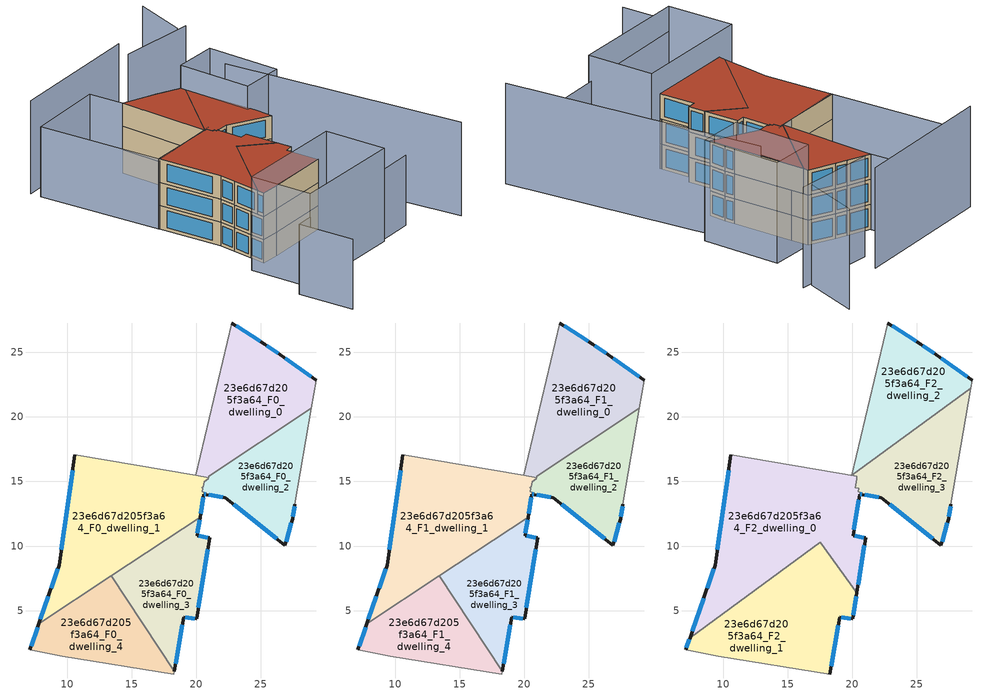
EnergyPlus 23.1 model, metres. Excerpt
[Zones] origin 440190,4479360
23e6d67d205f3a64_F0_dwelling_0
 floor ground (EU_floor_Construction): 26.5,24.82 29.28,22.84 28.91,20.66 20.98,15.41 20.96,15.31 19.98,15.47 22.75,27.27 25.29,25.62 z0
 wall outside (EU_wall_Construction): 29.28,22.84 26.5,24.82 25.29,25.62 22.75,27.27 z0:3
 wall to 23e6d67d205f3a64_F0_dwelling_1 (EU_wall_Construction): 19.98,15.47 20.96,15.31 z0:3
 wall adiabatic (EU_wall_Construction): 22.75,27.27 19.98,15.47 / 28.91,20.66 29.28,22.84 / 20.96,15.31 20.98,15.41 z0:3
 wall to 23e6d67d205f3a64_F0_dwelling_2 (EU_wall_Construction): 20.98,15.41 28.91,20.66 z0:3
 window (EU_Window_Construction): 24.94,25.85 23.1,27.04 / 26.34,24.93 25.46,25.51 / 28.89,23.11 26.89,24.55 z0.42:2.58
23e6d67d205f3a64_F0_dwelling_1
 floor ground (EU_floor_Construction): 20.96,15.31 20.94,15.21 20.6,14.98 20.53,14.58 20.42,14.5 20.52,14.48 20.47,14.18 20.77,14.14 20.74,13.99 20.59,14.01 20.3,12.25 7.81,3.97 8.66,6.45 9.37,8.53 10.6,17.07 z0
 wall outside (EU_wall_Construction): 20.3,12.25 20.59,14.01 20.74,13.99 / 10.6,17.07 9.37,8.53 8.66,6.45 7.81,3.97 z0:3
 wall adiabatic (EU_wall_Construction): 19.97,15.47 10.6,17.07 / 20.94,15.21 20.96,15.3 z0:3
 wall to 23e6d67d205f3a64_F0_dwelling_2 (EU_wall_Construction): 20.74,13.99 20.77,14.14 20.47,14.18 20.52,14.48 20.42,14.5 20.53,14.58 20.6,14.98 20.94,15.21 z0:3
 wall to 23e6d67d205f3a64_F0_dwelling_3 (EU_wall_Construction): 13.41,7.68 20.3,12.25 z0:3
 wall to 23e6d67d205f3a64_F0_dwelling_4 (EU_wall_Construction): 7.81,3.97 13.41,7.68 z0:3
 window (EU_Window_Construction): 20.61,14.01 20.72,13.99 / 20.34,12.49 20.55,13.77 / 8.54,6.11 7.92,4.31 / 9.28,8.24 8.76,6.74 / 10.43,15.88 9.54,9.72 z0.42:2.58
23e6d67d205f3a64_F0_dwelling_2
 floor ground (EU_floor_Construction): 28.91,20.66 27.64,13.25 27.45,12.11 26.87,10.07 22.26,13.76 20.74,13.99 20.77,14.14 20.47,14.18 20.52,14.48 20.42,14.5 20.53,14.58 20.6,14.98 20.94,15.21 20.98,15.41 z0
 wall outside (EU_wall_Construction): 20.74,13.99 22.26,13.76 26.87,10.07 27.45,12.11 27.64,13.25 z0:3
 wall adiabatic (EU_wall_Construction): 27.64,13.25 28.91,20.66 / 20.98,15.41 20.94,15.21 z0:3
 window (EU_Window_Construction): 27.48,12.26 27.62,13.09 / 26.95,10.35 27.37,11.82 / 22.9,13.24 26.23,10.58 / 20.95,13.96 22.05,13.79 z0.42:2.58
23e6d67d205f3a64_F0_dwelling_3
 floor ground (EU_floor_Construction): 20.3,12.25 20.06,10.81 21.03,10.64 20.02,4.35 19.02,4.49 18.3,0.29 13.41,7.68 z0
 wall outside (EU_wall_Construction): 18.3,0.29 19.02,4.49 20.02,4.35 21.03,10.64 20.06,10.81 20.3,12.25 z0:3
 wall to 23e6d67d205f3a64_F0_dwelling_4 (EU_wall_Construction): 13.41,7.68 18.3,0.29 z0:3
 window (EU_Window_Construction): 20.9,10.66 20.19,10.79 / 20.16,5.22 20.89,9.76 / 19.16,4.47 19.88,4.37 / 18.4,0.88 18.92,3.91 / 20.09,11.01 20.26,12.05 z0.42:2.58
23e6d67d205f3a64_F0_dwelling_4
 floor ground (EU_floor_Construction): 13.41,7.68 18.3,0.29 18.27,0.09 9.64,1.48 7.12,1.98 7.81,3.97 z0
 wall outside (EU_wall_Construction): 7.81,3.97 7.12,1.98 z0:3
 wall adiabatic (EU_wall_Construction): 7.12,1.98 9.64,1.48 18.27,0.09 18.3,0.29 z0:3
 window (EU_Window_Construction): 7.71,3.69 7.21,2.25 z0.42:2.58
23e6d67d205f3a64_F1_dwelling_0
 floor to 23e6d67d205f3a64_F0_dwelling_0 (EU_floor_Construction): 26.5,24.82 29.28,22.84 28.91,20.66 20.98,15.41 20.96,15.31 19.98,15.47 22.75,27.27 25.29,25.62 z3
 wall outside (EU_wall_Construction): 29.28,22.84 26.5,24.82 25.29,25.62 22.75,27.27 z3:6
 wall to 23e6d67d205f3a64_F1_dwelling_1 (EU_wall_Construction): 19.98,15.47 20.96,15.31 z3:6
 wall adiabatic (EU_wall_Construction): 22.75,27.27 19.98,15.47 / 28.91,20.66 29.28,22.84 / 20.96,15.31 20.98,15.41 z3:6
 wall to 23e6d67d205f3a64_F1_dwelling_2 (EU_wall_Construction): 20.98,15.41 28.91,20.66 z3:6
 window (EU_Window_Construction): 24.94,25.85 23.1,27.04 / 26.34,24.93 25.46,25.51 / 28.89,23.11 26.89,24.55 z3.42:5.58
23e6d67d205f3a64_F1_dwelling_1
 floor to 23e6d67d205f3a64_F0_dwelling_1 (EU_floor_Construction): 20.96,15.31 20.94,15.21 20.6,14.98 20.53,14.58 20.42,14.5 20.52,14.48 20.47,14.18 20.77,14.14 20.74,13.99 20.59,14.01 20.3,12.25 7.81,3.97 8.66,6.45 9.37,8.53 10.6,17.07 z3
 wall outside (EU_wall_Construction): 20.3,12.25 20.59,14.01 20.74,13.99 / 10.6,17.07 9.37,8.53 8.66,6.45 7.81,3.97 z3:6
 wall adiabatic (EU_wall_Construction): 19.97,15.47 10.6,17.07 / 20.94,15.21 20.96,15.3 z3:6
 wall to 23e6d67d205f3a64_F1_dwelling_2 (EU_wall_Construction): 20.74,13.99 20.77,14.14 20.47,14.18 20.52,14.48 20.42,14.5 20.53,14.58 20.6,14.98 20.94,15.21 z3:6
 wall to 23e6d67d205f3a64_F1_dwelling_3 (EU_wall_Construction): 13.41,7.68 20.3,12.25 z3:6
 wall to 23e6d67d205f3a64_F1_dwelling_4 (EU_wall_Construction): 7.81,3.97 13.41,7.68 z3:6
 window (EU_Window_Construction): 20.61,14.01 20.72,13.99 / 20.34,12.49 20.55,13.77 / 8.54,6.11 7.92,4.31 / 9.28,8.24 8.76,6.74 / 10.43,15.88 9.54,9.72 z3.42:5.58
 roof outside (EU_roof_Construction): 20.36,15.4 19.98,15.47 10.6,17.07 z6
23e6d67d205f3a64_F1_dwelling_2
 floor to 23e6d67d205f3a64_F0_dwelling_2 (EU_floor_Construction): 28.91,20.66 27.64,13.25 27.45,12.11 26.87,10.07 22.26,13.76 20.74,13.99 20.77,14.14 20.47,14.18 20.52,14.48 20.42,14.5 20.53,14.58 20.6,14.98 20.94,15.21 20.98,15.41 z3
 wall outside (EU_wall_Construction): 20.74,13.99 22.26,13.76 26.87,10.07 27.45,12.11 27.64,13.25 z3:6
 wall adiabatic (EU_wall_Construction): 27.64,13.25 28.91,20.66 / 20.98,15.41 20.94,15.21 z3:6
 window (EU_Window_Construction): 27.48,12.26 27.62,13.09 / 26.95,10.35 27.37,11.82 / 22.9,13.24 26.23,10.58 / 20.95,13.96 22.05,13.79 z3.42:5.58
23e6d67d205f3a64_F1_dwelling_3
 floor to 23e6d67d205f3a64_F0_dwelling_3 (EU_floor_Construction): 20.3,12.25 20.06,10.81 21.03,10.64 20.02,4.35 19.02,4.49 18.3,0.29 13.41,7.68 z3
 wall outside (EU_wall_Construction): 18.3,0.29 19.02,4.49 20.02,4.35 21.03,10.64 20.06,10.81 20.3,12.25 z3:6
 wall to 23e6d67d205f3a64_F1_dwelling_4 (EU_wall_Construction): 13.41,7.68 18.3,0.29 z3:6
 window (EU_Window_Construction): 20.9,10.66 20.19,10.79 / 20.16,5.22 20.89,9.76 / 19.16,4.47 19.88,4.37 / 18.4,0.88 18.92,3.91 / 20.09,11.01 20.26,12.05 z3.42:5.58
23e6d67d205f3a64_F1_dwelling_4
 floor to 23e6d67d205f3a64_F0_dwelling_4 (EU_floor_Construction): 13.41,7.68 18.3,0.29 18.27,0.09 9.64,1.48 7.12,1.98 7.81,3.97 z3
 wall outside (EU_wall_Construction): 7.81,3.97 7.12,1.98 z3:6
 wall adiabatic (EU_wall_Construction): 7.12,1.98 9.64,1.48 18.27,0.09 18.3,0.29 z3:6
 window (EU_Window_Construction): 7.71,3.69 7.21,2.25 z3.42:5.58
23e6d67d205f3a64_F2_dwelling_0
 floor to 23e6d67d205f3a64_F1_dwelling_1 (EU_floor_Construction): 20.36,15.4 20.33,15.17 20.22,14.53 20.52,14.48 20.47,14.18 20.77,14.14 20.74,13.99 20.59,14.01 20.3,12.25 7.81,3.97 8.66,6.45 9.37,8.53 10.6,17.07 z6
 floor to 23e6d67d205f3a64_F1_dwelling_4 (EU_floor_Construction): 13.41,7.68 13.59,7.41 7.44,2.9 7.81,3.97 z6
 floor to 23e6d67d205f3a64_F1_dwelling_3 (EU_floor_Construction): 20.3,12.25 20.06,10.81 21.03,10.64 20.35,6.4 17.51,10.28 13.59,7.41 13.41,7.68 z6
 wall outside (EU_wall_Construction): 20.35,6.4 21.03,10.64 20.06,10.81 20.59,14.01 20.74,13.99 / 10.6,17.07 9.37,8.53 8.66,6.45 7.43,2.9 z6:9
 wall to 23e6d67d205f3a64_F2_dwelling_3 (EU_wall_Construction): 20.74,13.99 20.77,14.14 20.47,14.18 20.52,14.48 20.22,14.53 20.33,15.17 / 20.33,15.18 20.36,15.4 z6:9
 wall to 23e6d67d205f3a64_F2_dwelling_1 (EU_wall_Construction): 7.43,2.9 17.51,10.28 20.35,6.4 z6:9
 wall adiabatic (EU_wall_Construction): 20.36,15.4 10.6,17.07 z6:9
 window (EU_Window_Construction): 20.61,14.01 20.72,13.99 / 20.13,11.25 20.52,13.57 / 20.9,10.66 20.19,10.79 / 20.45,6.99 20.94,10.05 / 8.49,5.96 7.61,3.39 / 9.28,8.24 8.76,6.74 / 10.43,15.88 9.54,9.72 z6.42:8.58
 roof outside (EU_roof_Construction): 20.35,6.4 21.03,10.64 20.06,10.81 20.59,14.01 20.74,13.99 20.77,14.14 20.47,14.18 20.52,14.48 20.22,14.53 20.33,15.17 20.36,15.4 10.6,17.07 9.37,8.53 8.66,6.45 7.43,2.9 17.51,10.28 z9
23e6d67d205f3a64_F2_dwelling_1
 floor to 23e6d67d205f3a64_F1_dwelling_4 (EU_floor_Construction): 13.59,7.41 18.3,0.3 18.27,0.09 9.64,1.48 7.12,1.98 7.44,2.9 z6
 floor to 23e6d67d205f3a64_F1_dwelling_3 (EU_floor_Construction): 17.51,10.28 20.35,6.4 20.02,4.35 19.02,4.49 18.3,0.3 13.59,7.41 z6
 wall outside (EU_wall_Construction): 18.27,0.09 19.02,4.49 20.02,4.35 20.35,6.4 / 7.43,2.9 7.12,1.98 z6:9
 wall adiabatic (EU_wall_Construction): 7.12,1.98 9.64,1.48 18.27,0.09 z6:9
 window (EU_Window_Construction): 20.07,4.63 20.31,6.12 / 19.16,4.47 19.88,4.37 / 18.37,0.7 18.91,3.88 / 7.39,2.77 7.16,2.1 z6.42:8.58
 roof outside (EU_roof_Construction): 18.27,0.09 19.02,4.49 20.02,4.35 20.35,6.4 17.51,10.28 7.43,2.9 7.12,1.98 9.64,1.48 z9
23e6d67d205f3a64_F2_dwelling_2
 floor to 23e6d67d205f3a64_F1_dwelling_0 (EU_floor_Construction): 26.5,24.82 29.28,22.84 29.17,22.21 19.98,15.47 22.75,27.27 25.29,25.62 z6
 wall outside (EU_wall_Construction): 29.28,22.84 26.5,24.82 25.29,25.62 22.75,27.27 z6:9
 wall adiabatic (EU_wall_Construction): 29.17,22.21 29.28,22.84 / 22.75,27.27 19.98,15.47 z6:9
 wall to 23e6d67d205f3a64_F2_dwelling_3 (EU_wall_Construction): 19.98,15.47 29.17,22.21 z6:9
 window (EU_Window_Construction): 28.89,23.11 26.89,24.55 / 24.94,25.85 23.1,27.04 / 26.34,24.93 25.46,25.51 z6.42:8.58
 roof outside (EU_roof_Construction): 29.17,22.21 29.28,22.84 26.5,24.82 25.29,25.62 22.75,27.27 19.98,15.47 z9
23e6d67d205f3a64_F2_dwelling_3
 floor to 23e6d67d205f3a64_F1_dwelling_2 (EU_floor_Construction): 28.91,20.66 27.64,13.25 27.45,12.11 26.87,10.07 22.26,13.76 20.74,13.99 20.77,14.14 20.47,14.18 20.52,14.48 20.42,14.5 20.53,14.58 20.6,14.98 20.94,15.21 20.98,15.41 z6
 floor to 23e6d67d205f3a64_F1_dwelling_0 (EU_floor_Construction): 29.17,22.21 28.91,20.66 20.98,15.41 20.96,15.31 19.98,15.47 z6
 floor to 23e6d67d205f3a64_F1_dwelling_1 (EU_floor_Construction): 20.96,15.3 20.94,15.21 20.6,14.98 20.53,14.58 20.42,14.5 20.52,14.48 20.22,14.53 20.33,15.17 20.36,15.4 19.98,15.47 z6
 wall outside (EU_wall_Construction): 20.74,13.99 22.26,13.76 26.87,10.07 27.45,12.11 27.64,13.25 z6:9
 wall adiabatic (EU_wall_Construction): 27.64,13.25 29.17,22.21 / 19.98,15.47 20.36,15.4 z6:9
 window (EU_Window_Construction): 27.48,12.26 27.62,13.09 / 26.95,10.35 27.37,11.82 / 22.9,13.24 26.23,10.58 / 20.95,13.96 22.05,13.79 z6.42:8.58
 roof outside (EU_roof_Construction): 26.87,10.07 27.45,12.11 27.64,13.25 29.17,22.21 19.98,15.47 20.36,15.4 20.33,15.18 20.22,14.53 20.52,14.48 20.47,14.18 20.77,14.14 20.74,13.99 22.26,13.76 z9
shading: 28.63,-13.49 31.74,18.27 / 39.3,26.82 29.37,29.59 / 31.59,31.84 13.03,34.61 / 38.32,27.41 42.18,33.62 / 18.43,-8.31 3.4,-5.71 / 3.4,-5.71 4.81,2.43 / 4.81,2.43 19.84,-0.17 / 19.84,-0.17 18.43,-8.31 / 34.86,21.67 32.86,12.14 / 32.86,12.14 27.29,13.31 / 27.29,13.31 29.28,22.84 / 29.28,22.84 34.86,21.67 z0:12; 0.01,-12.75 1.12,-5.37 / 1.12,-5.37 23.51,-8.73 / 10.57,16.89 12.87,33.25 / 12.87,33.25 23.38,31.77 / 23.38,31.77 21.08,15.41 / 21.08,15.41 10.57,16.89 z0:9
[Building]
EU S2 Campaign: North Axis=0; Terrain=City; Solar Distribution=FullExterior
[Site:Location]
Madrid: Latitude=40.5; Longitude=-3.5; Time Zone=1; Elevation=609
[SizingPeriod:WeatherFileDays]
AnnualSizingPeriod: Begin Month=1; Begin Day of Month=1; End Month=12; End Day of Month=31; Day of Week for Start Day=Monday; Use Weather File Daylight Saving Period=No; Use Weather File Rain and Snow Indicators=No
[MATERIAL]
EU_InternalMass_Material: Roughness=MediumRough; Thickness=0.1; Conductivity=1; Density=1800; Specific Heat=900; Thermal Absorptance=0.9; Solar Absorptance=0.7; Visible Absorptance=0.7
[MATERIAL:NOMASS] Roughness=MediumRough; Thermal Absorptance=0.9; Solar Absorptance=0.7; Visible Absorptance=0.7
Name | Thermal Resistance
EU_wall_NoMass | 1.60022
EU_roof_NoMass | 1.57597
EU_floor_NoMass | 0.470652
[WINDOWMATERIAL:SIMPLEGLAZINGSYSTEM]
EU_Window_SimpleGlazing: UFactor=3.28802; Solar Heat Gain Coefficient=0.85; Visible Transmittance=0.85
[CONSTRUCTION]
EU_wall_Construction: EU_wall_NoMass
EU_roof_Construction: EU_roof_NoMass
EU_floor_Construction: EU_floor_NoMass
EU_InternalMass_Construction: EU_InternalMass_Material
EU_Window_Construction: EU_Window_SimpleGlazing
[ZONE] Type=1; Multiplier=1; Ceiling Height=autocalculate; Floor Area=autocalculate; Part of Total Floor Area=Yes
Name | Volume
23e6d67d205f3a64_F0_dwelling_0; 23e6d67d205f3a64_F1_dwelling_0 | 170.072
23e6d67d205f3a64_F2_dwelling_0 | 289.51
23e6d67d205f3a64_F0_dwelling_1; 23e6d67d205f3a64_F1_dwelling_1 | 247.458
23e6d67d205f3a64_F2_dwelling_1 | 215.316
23e6d67d205f3a64_F0_dwelling_2; 23e6d67d205f3a64_F1_dwelling_2 | 121.422
23e6d67d205f3a64_F2_dwelling_2 | 142.607
23e6d67d205f3a64_F0_dwelling_3; 23e6d67d205f3a64_F1_dwelling_3; 23e6d67d205f3a64_F0_dwelling_4; 23e6d67d205f3a64_F1_dwelling_4 | 129.224
23e6d67d205f3a64_F2_dwelling_3 | 149.915
[INTERNALMASS] Construction=EU_InternalMass_Construction
Name | Zone or ZoneList | Surface Area
23e6d67d205f3a64_F0_dwelling_0_EU_InternalMass | 23e6d67d205f3a64_F0_dwelling_0 | 56.6916
23e6d67d205f3a64_F0_dwelling_1_EU_InternalMass | 23e6d67d205f3a64_F0_dwelling_1 | 82.4803
23e6d67d205f3a64_F0_dwelling_2_EU_InternalMass | 23e6d67d205f3a64_F0_dwelling_2 | 40.475
23e6d67d205f3a64_F0_dwelling_3_EU_InternalMass | 23e6d67d205f3a64_F0_dwelling_3 | 43.075
23e6d67d205f3a64_F0_dwelling_4_EU_InternalMass | 23e6d67d205f3a64_F0_dwelling_4 | 43.0748
23e6d67d205f3a64_F1_dwelling_0_EU_InternalMass | 23e6d67d205f3a64_F1_dwelling_0 | 56.6916
23e6d67d205f3a64_F1_dwelling_1_EU_InternalMass | 23e6d67d205f3a64_F1_dwelling_1 | 82.4803
23e6d67d205f3a64_F1_dwelling_2_EU_InternalMass | 23e6d67d205f3a64_F1_dwelling_2 | 40.475
23e6d67d205f3a64_F1_dwelling_3_EU_InternalMass | 23e6d67d205f3a64_F1_dwelling_3 | 43.075
23e6d67d205f3a64_F1_dwelling_4_EU_InternalMass | 23e6d67d205f3a64_F1_dwelling_4 | 43.0748
23e6d67d205f3a64_F2_dwelling_0_EU_InternalMass | 23e6d67d205f3a64_F2_dwelling_0 | 96.5237
23e6d67d205f3a64_F2_dwelling_1_EU_InternalMass | 23e6d67d205f3a64_F2_dwelling_1 | 71.7719
23e6d67d205f3a64_F2_dwelling_2_EU_InternalMass | 23e6d67d205f3a64_F2_dwelling_2 | 47.5354
23e6d67d205f3a64_F2_dwelling_3_EU_InternalMass | 23e6d67d205f3a64_F2_dwelling_3 | 49.9671
[OTHEREQUIPMENT] Fuel Type=Electricity; Design Level Calculation Method=Watts/Area; Power per Zone Floor Area=1; Fraction Latent=0; Fraction Radiant=0; Fraction Lost=0; Carbon Dioxide Generation Rate=0; EndUse Subcategory=EU_Step8_InternalGains
Name | Zone or ZoneList or Space or SpaceList | Schedule
EU_Step8_InternalGain_23e6d67d205f3a64_F0_dwelling_0_f000 | 23e6d67d205f3a64_F0_dwelling_0 | EU_Step8_GainSchedule_23e6d67d205f3a64_F0_dwelling_0_f000
EU_Step8_InternalGain_23e6d67d205f3a64_F0_dwelling_1_f000 | 23e6d67d205f3a64_F0_dwelling_1 | EU_Step8_GainSchedule_23e6d67d205f3a64_F0_dwelling_1_f000
EU_Step8_InternalGain_23e6d67d205f3a64_F0_dwelling_2_f000 | 23e6d67d205f3a64_F0_dwelling_2 | EU_Step8_GainSchedule_23e6d67d205f3a64_F0_dwelling_2_f000
EU_Step8_InternalGain_23e6d67d205f3a64_F0_dwelling_3_f000 | 23e6d67d205f3a64_F0_dwelling_3 | EU_Step8_GainSchedule_23e6d67d205f3a64_F0_dwelling_3_f000
EU_Step8_InternalGain_23e6d67d205f3a64_F0_dwelling_4_f000 | 23e6d67d205f3a64_F0_dwelling_4 | EU_Step8_GainSchedule_23e6d67d205f3a64_F0_dwelling_4_f000
EU_Step8_InternalGain_23e6d67d205f3a64_F1_dwelling_0_f000 | 23e6d67d205f3a64_F1_dwelling_0 | EU_Step8_GainSchedule_23e6d67d205f3a64_F1_dwelling_0_f000
EU_Step8_InternalGain_23e6d67d205f3a64_F1_dwelling_1_f000 | 23e6d67d205f3a64_F1_dwelling_1 | EU_Step8_GainSchedule_23e6d67d205f3a64_F1_dwelling_1_f000
EU_Step8_InternalGain_23e6d67d205f3a64_F1_dwelling_2_f000 | 23e6d67d205f3a64_F1_dwelling_2 | EU_Step8_GainSchedule_23e6d67d205f3a64_F1_dwelling_2_f000
EU_Step8_InternalGain_23e6d67d205f3a64_F1_dwelling_3_f000 | 23e6d67d205f3a64_F1_dwelling_3 | EU_Step8_GainSchedule_23e6d67d205f3a64_F1_dwelling_3_f000
EU_Step8_InternalGain_23e6d67d205f3a64_F1_dwelling_4_f000 | 23e6d67d205f3a64_F1_dwelling_4 | EU_Step8_GainSchedule_23e6d67d205f3a64_F1_dwelling_4_f000
EU_Step8_InternalGain_23e6d67d205f3a64_F2_dwelling_0_f000 | 23e6d67d205f3a64_F2_dwelling_0 | EU_Step8_GainSchedule_23e6d67d205f3a64_F2_dwelling_0_f000
EU_Step8_InternalGain_23e6d67d205f3a64_F2_dwelling_1_f000 | 23e6d67d205f3a64_F2_dwelling_1 | EU_Step8_GainSchedule_23e6d67d205f3a64_F2_dwelling_1_f000
EU_Step8_InternalGain_23e6d67d205f3a64_F2_dwelling_2_f000 | 23e6d67d205f3a64_F2_dwelling_2 | EU_Step8_GainSchedule_23e6d67d205f3a64_F2_dwelling_2_f000
EU_Step8_InternalGain_23e6d67d205f3a64_F2_dwelling_3_f000 | 23e6d67d205f3a64_F2_dwelling_3 | EU_Step8_GainSchedule_23e6d67d205f3a64_F2_dwelling_3_f000
[ZONEVENTILATION:DESIGNFLOWRATE] Schedule=EU_AlwaysOn; Design Flow Rate Calculation Method=AirChanges/Hour; Air Changes per Hour=0.480704; Ventilation Type=Natural; Fan Pressure Rise=0; Fan Total Efficiency=1; Constant Term Coefficient=1; Temperature Term Coefficient=0; Velocity Term Coefficient=0; Velocity Squared Term Coefficient=0; Minimum Indoor Temperature=-100; Maximum Indoor Temperature=100; Delta Temperature=-100; Minimum Outdoor Temperature=-100; Maximum Outdoor Temperature=100; Maximum Wind Speed=40
Name | Zone or ZoneList or Space or SpaceList
EU_ConstantAir_23e6d67d205f3a64_F0_dwelling_0 | 23e6d67d205f3a64_F0_dwelling_0
EU_ConstantAir_23e6d67d205f3a64_F0_dwelling_1 | 23e6d67d205f3a64_F0_dwelling_1
EU_ConstantAir_23e6d67d205f3a64_F0_dwelling_2 | 23e6d67d205f3a64_F0_dwelling_2
EU_ConstantAir_23e6d67d205f3a64_F0_dwelling_3 | 23e6d67d205f3a64_F0_dwelling_3
EU_ConstantAir_23e6d67d205f3a64_F0_dwelling_4 | 23e6d67d205f3a64_F0_dwelling_4
EU_ConstantAir_23e6d67d205f3a64_F1_dwelling_0 | 23e6d67d205f3a64_F1_dwelling_0
EU_ConstantAir_23e6d67d205f3a64_F1_dwelling_1 | 23e6d67d205f3a64_F1_dwelling_1
EU_ConstantAir_23e6d67d205f3a64_F1_dwelling_2 | 23e6d67d205f3a64_F1_dwelling_2
EU_ConstantAir_23e6d67d205f3a64_F1_dwelling_3 | 23e6d67d205f3a64_F1_dwelling_3
EU_ConstantAir_23e6d67d205f3a64_F1_dwelling_4 | 23e6d67d205f3a64_F1_dwelling_4
EU_ConstantAir_23e6d67d205f3a64_F2_dwelling_0 | 23e6d67d205f3a64_F2_dwelling_0
EU_ConstantAir_23e6d67d205f3a64_F2_dwelling_1 | 23e6d67d205f3a64_F2_dwelling_1
EU_ConstantAir_23e6d67d205f3a64_F2_dwelling_2 | 23e6d67d205f3a64_F2_dwelling_2
EU_ConstantAir_23e6d67d205f3a64_F2_dwelling_3 | 23e6d67d205f3a64_F2_dwelling_3
[HVACTEMPLATE:THERMOSTAT] Constant Heating Setpoint=20; Constant Cooling Setpoint=50
EU_HeatOnly_23e6d67d205f3a64_F0_dwelling_0; EU_HeatOnly_23e6d67d205f3a64_F0_dwelling_1; EU_HeatOnly_23e6d67d205f3a64_F0_dwelling_2; EU_HeatOnly_23e6d67d205f3a64_F0_dwelling_3; EU_HeatOnly_23e6d67d205f3a64_F0_dwelling_4; EU_HeatOnly_23e6d67d205f3a64_F1_dwelling_0; EU_HeatOnly_23e6d67d205f3a64_F1_dwelling_1; EU_HeatOnly_23e6d67d205f3a64_F1_dwelling_2; EU_HeatOnly_23e6d67d205f3a64_F1_dwelling_3; EU_HeatOnly_23e6d67d205f3a64_F1_dwelling_4; EU_HeatOnly_23e6d67d205f3a64_F2_dwelling_0; EU_HeatOnly_23e6d67d205f3a64_F2_dwelling_1; EU_HeatOnly_23e6d67d205f3a64_F2_dwelling_2; EU_HeatOnly_23e6d67d205f3a64_F2_dwelling_3
[HVACTEMPLATE:ZONE:IDEALLOADSAIRSYSTEM] System Availability Schedule=EU_AlwaysOn; Maximum Heating Supply Air Temperature=50; Minimum Cooling Supply Air Temperature=13; Maximum Heating Supply Air Humidity Ratio=0.0156; Minimum Cooling Supply Air Humidity Ratio=0.0077; Heating Limit=NoLimit; Cooling Limit=NoLimit; Heating Availability Schedule=EU_AlwaysOn; Cooling Availability Schedule=EU_CoolingOff; Dehumidification Control Type=ConstantSensibleHeatRatio; Cooling Sensible Heat Ratio=0.7; Dehumidification Setpoint=60; Humidification Control Type=None; Humidification Setpoint=30; Outdoor Air Method=None; Outdoor Air Flow Rate per Person=0.00944; Outdoor Air Flow Rate per Zone Floor Area=0; Outdoor Air Flow Rate per Zone=0; Demand Controlled Ventilation Type=None; Outdoor Air Economizer Type=NoEconomizer; Heat Recovery Type=None; Sensible Heat Recovery Effectiveness=0.7; Latent Heat Recovery Effectiveness=0.65
Name | Template Thermostat
23e6d67d205f3a64_F0_dwelling_0 | EU_HeatOnly_23e6d67d205f3a64_F0_dwelling_0
23e6d67d205f3a64_F0_dwelling_1 | EU_HeatOnly_23e6d67d205f3a64_F0_dwelling_1
23e6d67d205f3a64_F0_dwelling_2 | EU_HeatOnly_23e6d67d205f3a64_F0_dwelling_2
23e6d67d205f3a64_F0_dwelling_3 | EU_HeatOnly_23e6d67d205f3a64_F0_dwelling_3
23e6d67d205f3a64_F0_dwelling_4 | EU_HeatOnly_23e6d67d205f3a64_F0_dwelling_4
23e6d67d205f3a64_F1_dwelling_0 | EU_HeatOnly_23e6d67d205f3a64_F1_dwelling_0
23e6d67d205f3a64_F1_dwelling_1 | EU_HeatOnly_23e6d67d205f3a64_F1_dwelling_1
23e6d67d205f3a64_F1_dwelling_2 | EU_HeatOnly_23e6d67d205f3a64_F1_dwelling_2
23e6d67d205f3a64_F1_dwelling_3 | EU_HeatOnly_23e6d67d205f3a64_F1_dwelling_3
23e6d67d205f3a64_F1_dwelling_4 | EU_HeatOnly_23e6d67d205f3a64_F1_dwelling_4
23e6d67d205f3a64_F2_dwelling_0 | EU_HeatOnly_23e6d67d205f3a64_F2_dwelling_0
23e6d67d205f3a64_F2_dwelling_1 | EU_HeatOnly_23e6d67d205f3a64_F2_dwelling_1
23e6d67d205f3a64_F2_dwelling_2 | EU_HeatOnly_23e6d67d205f3a64_F2_dwelling_2
23e6d67d205f3a64_F2_dwelling_3 | EU_HeatOnly_23e6d67d205f3a64_F2_dwelling_3
[SIZING:ZONE] Zone Cooling Design Supply Air Temperature Input Method=SupplyAirTemperature; Zone Cooling Design Supply Air Temperature=13; Zone Heating Design Supply Air Temperature Input Method=SupplyAirTemperature; Zone Heating Design Supply Air Temperature=50; Zone Cooling Design Supply Air Humidity Ratio=0.008; Zone Heating Design Supply Air Humidity Ratio=0.008; Cooling Design Air Flow Method=DesignDay; Cooling Design Air Flow Rate=0; Cooling Minimum Air Flow per Zone Floor Area=0.000762; Cooling Minimum Air Flow=0; Cooling Minimum Air Flow Fraction=0.2; Heating Design Air Flow Method=DesignDay; Heating Design Air Flow Rate=0; Heating Maximum Air Flow per Zone Floor Area=0.002032; Heating Maximum Air Flow=0.141576; Heating Maximum Air Flow Fraction=0.3; Account for Dedicated Outdoor Air System=No; Dedicated Outdoor Air System Control Strategy=NeutralSupplyAir; Dedicated Outdoor Air Low Setpoint Temperature for Design=autosize; Dedicated Outdoor Air High Setpoint Temperature for Design=autosize; Zone Load Sizing Method=Sensible Load Only No Latent Load; Zone Latent Cooling Design Supply Air Humidity Ratio Input Method=HumidityRatioDifference; Zone Cooling Design Supply Air Humidity Ratio Difference=0.005; Zone Latent Heating Design Supply Air Humidity Ratio Input Method=HumidityRatioDifference; Zone Humidification Design Supply Air Humidity Ratio Difference=0.005
23e6d67d205f3a64_F0_dwelling_0; 23e6d67d205f3a64_F0_dwelling_1; 23e6d67d205f3a64_F0_dwelling_2; 23e6d67d205f3a64_F0_dwelling_3; 23e6d67d205f3a64_F0_dwelling_4; 23e6d67d205f3a64_F1_dwelling_0; 23e6d67d205f3a64_F1_dwelling_1; 23e6d67d205f3a64_F1_dwelling_2; 23e6d67d205f3a64_F1_dwelling_3; 23e6d67d205f3a64_F1_dwelling_4; 23e6d67d205f3a64_F2_dwelling_0; 23e6d67d205f3a64_F2_dwelling_1; 23e6d67d205f3a64_F2_dwelling_2; 23e6d67d205f3a64_F2_dwelling_3
[SCHEDULE:CONSTANT]
Name | Hourly Value
EU_AlwaysOn | 1
EU_CoolingOff | 0
[SCHEDULE:FILE] Column Number=1; Rows to Skip at Top=0; Number of Hours of Data=8760; Column Separator=Comma; Interpolate to Timestep=No; Minutes per Item=60; Adjust Schedule for Daylight Savings=Yes
Name | File
EU_Step8_GainSchedule_23e6d67d205f3a64_F0_dwelling_0_f000 | ../../schedules/23e6d67d205f3a64/23e6d67d205f3a64_F0_dwelling_0_f000_gain.csv
EU_Step8_GainSchedule_23e6d67d205f3a64_F0_dwelling_1_f000 | ../../schedules/23e6d67d205f3a64/23e6d67d205f3a64_F0_dwelling_1_f000_gain.csv
EU_Step8_GainSchedule_23e6d67d205f3a64_F0_dwelling_2_f000 | ../../schedules/23e6d67d205f3a64/23e6d67d205f3a64_F0_dwelling_2_f000_gain.csv
EU_Step8_GainSchedule_23e6d67d205f3a64_F0_dwelling_3_f000 | ../../schedules/23e6d67d205f3a64/23e6d67d205f3a64_F0_dwelling_3_f000_gain.csv
EU_Step8_GainSchedule_23e6d67d205f3a64_F0_dwelling_4_f000 | ../../schedules/23e6d67d205f3a64/23e6d67d205f3a64_F0_dwelling_4_f000_gain.csv
EU_Step8_GainSchedule_23e6d67d205f3a64_F1_dwelling_0_f000 | ../../schedules/23e6d67d205f3a64/23e6d67d205f3a64_F1_dwelling_0_f000_gain.csv
EU_Step8_GainSchedule_23e6d67d205f3a64_F1_dwelling_1_f000 | ../../schedules/23e6d67d205f3a64/23e6d67d205f3a64_F1_dwelling_1_f000_gain.csv
EU_Step8_GainSchedule_23e6d67d205f3a64_F1_dwelling_2_f000 | ../../schedules/23e6d67d205f3a64/23e6d67d205f3a64_F1_dwelling_2_f000_gain.csv
EU_Step8_GainSchedule_23e6d67d205f3a64_F1_dwelling_3_f000 | ../../schedules/23e6d67d205f3a64/23e6d67d205f3a64_F1_dwelling_3_f000_gain.csv
EU_Step8_GainSchedule_23e6d67d205f3a64_F1_dwelling_4_f000 | ../../schedules/23e6d67d205f3a64/23e6d67d205f3a64_F1_dwelling_4_f000_gain.csv
EU_Step8_GainSchedule_23e6d67d205f3a64_F2_dwelling_0_f000 | ../../schedules/23e6d67d205f3a64/23e6d67d205f3a64_F2_dwelling_0_f000_gain.csv
EU_Step8_GainSchedule_23e6d67d205f3a64_F2_dwelling_1_f000 | ../../schedules/23e6d67d205f3a64/23e6d67d205f3a64_F2_dwelling_1_f000_gain.csv
EU_Step8_GainSchedule_23e6d67d205f3a64_F2_dwelling_2_f000 | ../../schedules/23e6d67d205f3a64/23e6d67d205f3a64_F2_dwelling_2_f000_gain.csv
EU_Step8_GainSchedule_23e6d67d205f3a64_F2_dwelling_3_f000 | ../../schedules/23e6d67d205f3a64/23e6d67d205f3a64_F2_dwelling_3_f000_gain.csv
